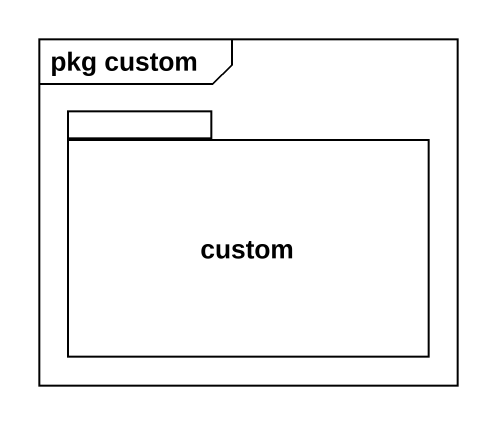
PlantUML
@startuml
mainframe pkg custom
package custom {
}
@enduml
